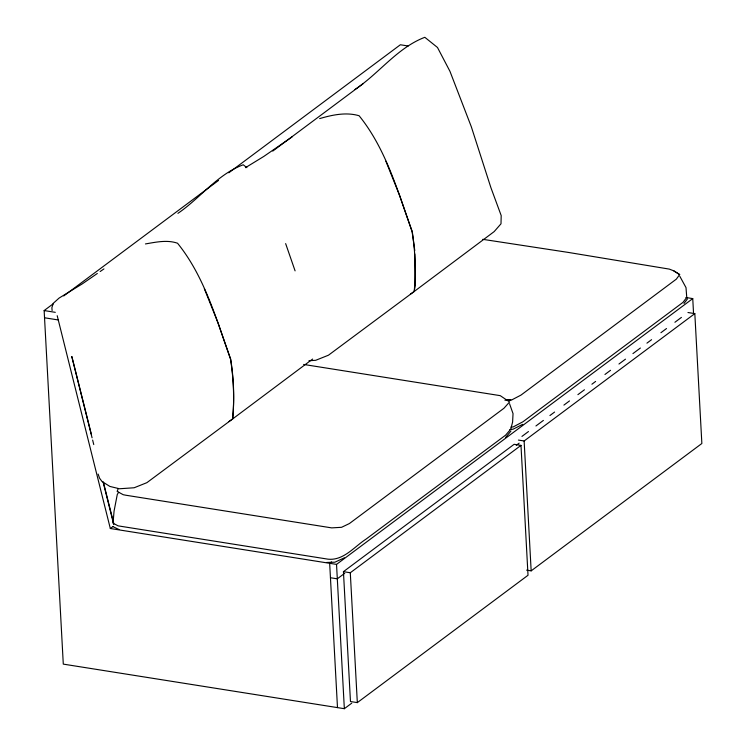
<?xml version="1.0" encoding="UTF-8"?>
<svg xmlns="http://www.w3.org/2000/svg" width="746" height="746" viewBox="0 0 746 746"><rect width="100%" height="100%" fill="white"/><g stroke="black" fill="none" stroke-linecap="round" stroke-linejoin="round"><path stroke-width="1.12" d="M414.804 253.92L415.308 284.944L414.207 291.472L328.454 355.208L315.726 360.29L308.947 360.756M98.127 474.074L99.554 478.186L102.043 481.534L109.914 486.439L119.472 488.761L134.149 487.763L146.878 482.671L232.631 418.944C234.524 399.119 233.796 378.763 230.673 359.068L230.673 359.068C216.237 319.279 204.572 276.617 177.539 243.224C167.207 239.625 155.923 242.152 145.451 243.933M410.421 294.176L414.207 291.481C416.016 271.656 415.242 251.299 412.249 231.596L412.23 231.53C397.795 191.769 386.139 149.135 359.115 115.751C346.303 111.909 332.203 114.884 319.661 118.605M228.845 421.639L232.631 418.944C234.542 399.166 233.573 378.828 230.533 359.162L218.074 322.999L204.329 288.702M118.185 488.667L117.15 491.381L123.202 494.71L125.869 495.232L331.7 527.879L341.547 527.31L349.398 523.552L368.962 508.968L503.97 408.249L509.593 401.954L500.24 395.65L303.613 364.44M118.642 492.239L117.281 494.467L114.054 511.178L113.038 523.151L118.073 525.855L328.072 559.183C343.598 560.759 354.238 546.753 366.053 539.106L505.592 435.179L510.768 429.174L512.605 422.05L513.034 413.62L509.546 403.754M482.774 239.335L568.107 252.39L669.321 269.11L673.778 270.854L679.671 274.565L676.361 279.125L520.96 395.11L511.663 399.959L504.939 400.229M683.998 303.435L687.495 298.857M505.602 437.492L510.991 431.011M177.912 213.356C200.329 198.1 217.319 174.359 243.243 164.773L246.861 167.673M354.928 89.52C379.117 73.416 397.217 47.837 424.819 37.3L437.482 47.474L449.95 71.308L471.332 126.811L490.905 187.666L501.191 215.575L501.004 223.791L494.188 231.586L414.207 291.481M312.611 359.059L232.631 418.944M351.758 703.161L344.344 708.7L63.289 664.117L44.145 310.56L53.47 303.603M63.727 295.948L218.531 180.448M228.789 172.792L400.369 44.76L408.174 46M272.766 151.084L363.218 83.589M57.2 315.698L110.315 528.504L113.103 526.434M331.532 561.915L329.667 563.305L337.49 707.609M110.315 528.504L336.53 564.396L692.754 298.596L693.528 313.022M521.939 436.41L528.466 431.542M535.926 425.975L543.396 420.408M549.923 415.531L554.586 412.053M563.911 405.097L569.506 400.919M577.898 394.653L584.435 389.785M591.895 384.218L595.625 381.43M604.95 374.473L610.545 370.296M618.947 364.029L625.474 359.162M632.934 353.595L640.394 348.028M646.922 343.151L651.584 339.672M660.919 332.716L666.514 328.538M674.906 322.272L681.434 317.404M343.44 571.66L514.134 444.299L520.988 445.381L528.019 575.259L357.325 702.62L350.471 701.538L343.44 571.66L350.294 572.751L520.988 445.381M344.727 573.282L337.304 578.821L330.45 577.74M516.26 445.297L519.151 443.143M518.414 440.075L524.13 440.979L694.824 313.618L701.855 443.497L531.161 570.858L526.592 570.13M292.124 136.882L263.814 156.427L245.471 167.663M97.334 273.474L82.237 283.9L59.074 298.083L53.218 303.361L51.884 307.725L52.108 310.504M100.169 271.525L103.946 268.914M522.722 424.325L513.099 429.192L509.816 429.528M344.428 557.812L334.898 562.195L326.767 562.465M507.457 400.22L510.861 399.959L506.776 400.136M510.954 427.085L513.127 426.964L522.983 421.751L682.935 302.41L686.749 297.421L686.003 287.602L679.802 276.262M685.891 297.505L692.754 298.596M687.961 312.527L694.824 313.618M44.145 310.56L55.297 312.332M44.536 317.777L58.244 319.95M113.019 526.648L118.922 529.492M673.778 270.854L679.671 274.565M385.906 161.239L399.651 195.527L412.109 231.68L414.785 250.591M285.643 243.606L295.09 270.873M71.849 356.569L91.338 434.209M103.489 482.597L113.662 523.114M71.812 356.635L92.075 437.809M92.635 440.056L93.763 444.569M103.051 481.776L113.746 524.606M524.13 440.979L531.161 570.858M350.294 572.751L357.325 702.62M336.53 564.396L344.344 708.7"/></g></svg>
